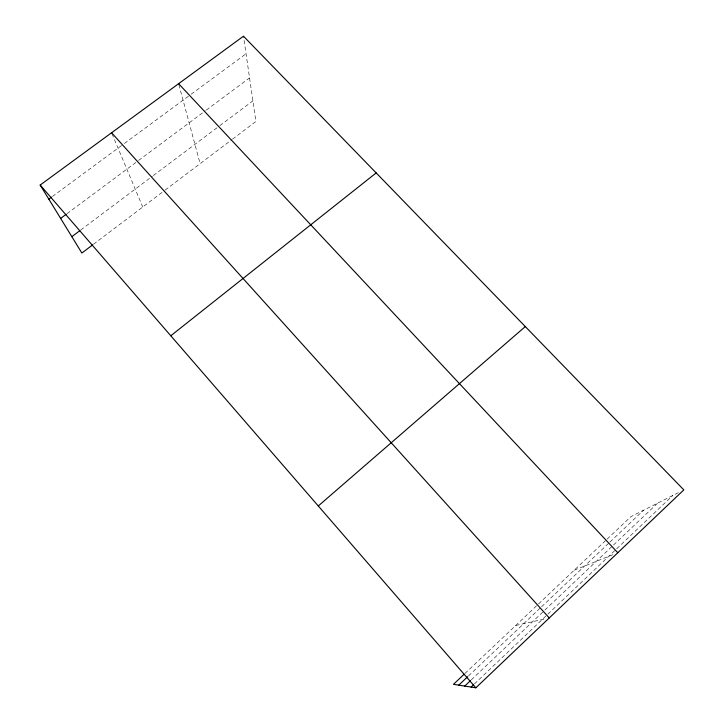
<?xml version="1.0" encoding="UTF-8"?>
<svg xmlns="http://www.w3.org/2000/svg" width="724" height="724" viewBox="0 0 724 724"><rect width="100%" height="100%" fill="white"/><g stroke="black" fill="none" stroke-linecap="round" stroke-linejoin="round"><path stroke-width="0.54" stroke-dasharray="3.62 2.71" d="M474.401 683.963L547.072 614.911M547.878 614.142L672.759 495.488M468.5 675.926L540.747 607.545M541.561 606.775L609.165 542.783M609.979 542.014L643.546 510.239M471.288 679.863L544.068 610.848M544.882 610.079L612.649 545.824M613.463 545.045L657.709 503.089M464.935 673.483L537.679 604.739M538.493 603.97L606.296 539.905M607.11 539.127L630.939 516.61L679.8 491.931M93.514 244.232L164.257 190.756M165.153 190.077L231.608 139.841M232.513 139.162L255.907 121.478L243.481 36.2M80.771 229.979L152.411 176.231M153.316 175.552L219.01 126.284M219.897 125.614L252.902 100.853M66.988 213.689L137.687 161.108M138.592 160.438L205.372 110.772M206.277 110.102L249.563 77.911M52.418 196.494L123.451 144.13M124.356 143.47L190.249 94.907M191.154 94.238L246.042 53.784M574.25 570.177L613.735 554.358M515.741 625.473L545.226 618.857M112.021 133.786L142.737 207.019M178.891 84.726L200.114 163.651"/><path stroke-width="1.09" d="M471.134 687.067L473.577 684.741M464.111 674.252L453.459 684.325L475.849 687.8L683.827 489.895L243.481 36.2L40.173 185.045L81.875 253.029L92.618 244.902M458.763 685.148L467.686 676.696M464.745 686.071L470.473 680.641M318.279 505.967L525.307 326.569M170.792 335.773L376.172 172.918M71.848 236.676L79.884 230.648M60.644 218.413L66.083 214.367M48.816 199.136L51.513 197.154M178.611 83.694L617.798 552.729M111.587 132.763L549.254 617.952M40.173 185.045L475.849 687.8"/></g></svg>
